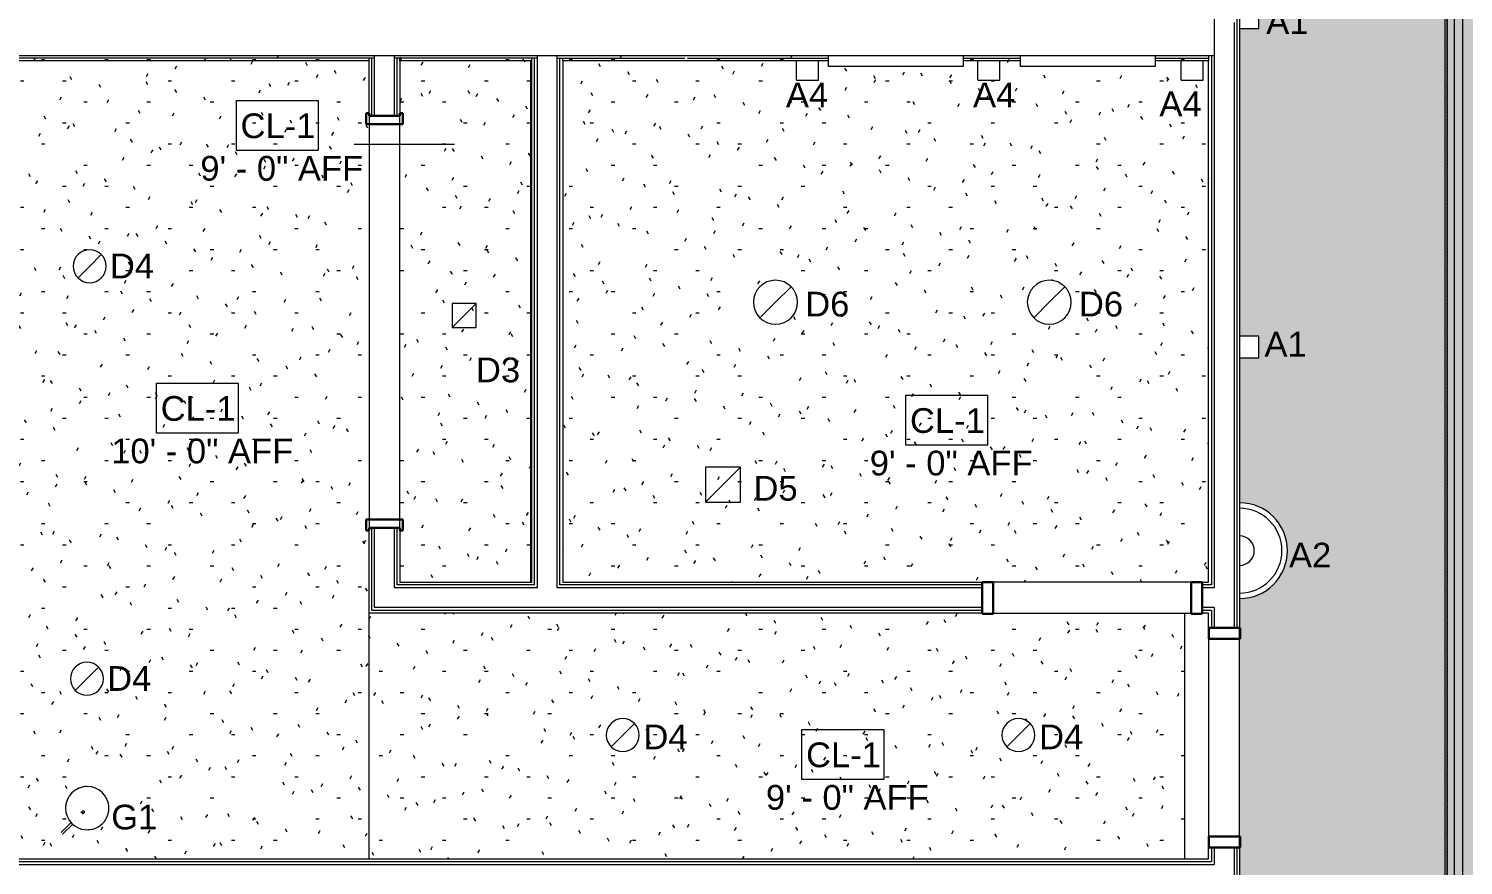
# Model space of a CAD drawing. Header units: inches. Extents: x -1176 to 1329, y -2524 to 978.
# Drawn here: x -870.2 to -609.1, y 448.5 to 600.8 of the extents above; entities that cross this region are included whole.
import ezdxf

# ---------------------------------------------------------------- set-up
doc = ezdxf.new("R2010")
doc.units = ezdxf.units.IN
doc.header["$MEASUREMENT"] = 0
doc.linetypes.add('Dash', pattern=[0.25, 0.125, -0.125])
for name, color, linetype, lineweight in [('A-CLNG', 13, 'Continuous', 18), ('A-CLNG-IDEN', 151, 'Continuous', 9), ('A-CLNG-PATT', 13, 'Continuous', 18), ('A-DOOR', 31, 'Continuous', 18), ('A-DOOR-FRAM', 31, 'Continuous', 30), ('A-WALL', 113, 'Continuous', 18), ('A-WALL-PATT', 111, 'Continuous', 18), ('E-LITE-EQPM', 33, 'Continuous', 9), ('E-LITE-EQPM-HDLN', 30, 'Dash', 9), ('E-LITE-EQPM-IDEN', 33, 'Continuous', 9), ('I-WALL', 2, 'Continuous', 18), ('Q-SPCQ', 91, 'Continuous', 9)]:
    doc.layers.add(name, color=color, linetype=linetype, lineweight=lineweight)
doc.styles.add('Arial', font='arial.ttf', dxfattribs={"height": 4.5})
doc.styles.add('Swis721 Lt BT', font='swissl.ttf', dxfattribs={"height": 4.5})
pattern_1 = [(0, (0, 0), (15.36, 3.84), [0.634, -10.886, 0.634, -10.886, -61.44]), (0, (0, 0), (15.36, 3.84), [-23.04, 0.634, -22.406, 0.634, -10.886, -26.88]), (0, (0, 0), (15.36, 3.84), [-57.6, 0.634, -7.046, 0.634, -18.566]), (120, (5.76, 1.92), (-11.005538, 11.38215), [0.634, -10.886, 0.634, -10.886, -61.44]), (120, (5.76, 1.92), (-11.005538, 11.38215), [-23.04, 0.634, -22.406, 0.634, -10.886, -26.88]), (120, (5.76, 1.92), (-11.005538, 11.38215), [-57.6, 0.634, -7.046, 0.634, -18.566]), (240, (7.68, 9.6), (-4.354462, -15.22215), [0.634, -10.886, 0.634, -10.886, -61.44]), (240, (7.68, 9.6), (-4.354462, -15.22215), [-23.04, 0.634, -22.406, 0.634, -10.886, -26.88]), (240, (7.68, 9.6), (-4.354462, -15.22215), [-57.6, 0.634, -7.046, 0.634, -18.566])]

# ---------------------------------------------------------------- blocks, each defined once
blk = doc.blocks.new('Single Flush - D2 3_ X 8_-8252890-3rd Floor RCP')
at = {"layer": 'A-DOOR-FRAM'}
for p, q in [((-20, -2.9375), (-20, 2.8125)), ((-20, 2.8125), (-18, 2.8125)), ((-18, -2.9375), (-18, 2.8125)), ((18.000004, -2.9375), (18.000004, 2.8125)), ((18.000004, 2.8125), (20.000004, 2.8125)), ((20.000004, -2.9375), (20.000004, 2.8125)), ((-20, -2.9375), (-18, -2.9375)), ((18.000004, -2.9375), (20.000004, -2.9375))]:
    blk.add_line(p, q, dxfattribs=at)
blk = doc.blocks.new('Single Flush - D1 3_ X 8_-8250001-3rd Floor RCP')
at = {"layer": 'A-DOOR-FRAM'}
for p, q in [((-20, 2.9375), (-20, -2.8125)), ((-20, 2.9375), (-18, 2.9375)), ((-18, 2.9375), (-18, -2.8125)), ((18.000004, 2.9375), (18.000004, -2.8125)), ((18.000004, 2.9375), (20.000004, 2.9375)), ((20.000004, 2.9375), (20.000004, -2.8125)), ((-20, -2.8125), (-18, -2.8125)), ((18.000004, -2.8125), (20.000004, -2.8125))]:
    blk.add_line(p, q, dxfattribs=at)
blk = doc.blocks.new('Double Flush - D3 6_ X 8_-7086739-3rd Floor RCP')
at = {"layer": 'A-DOOR-FRAM'}
for p, q in [((-38, 3.3125), (-36, 3.3125)), ((-38, 3.3125), (-38, 2.8125)), ((-38, 2.8125), (-37.5, 2.8125)), ((-37.5, -2.8125), (-37.5, 2.8125)), ((-36, -3.3125), (-36, 3.3125)), ((36.000004, -3.3125), (36.000004, 3.3125)), ((36.000004, 3.3125), (38.000004, 3.3125)), ((37.500004, 2.8125), (38.000004, 2.8125)), ((37.500004, -2.8125), (37.500004, 2.8125)), ((38.000004, 3.3125), (38.000004, 2.8125)), ((-38, -2.8125), (-37.5, -2.8125)), ((-38, -3.3125), (-38, -2.8125)), ((-38, -3.3125), (-36, -3.3125)), ((36.000004, -3.3125), (38.000004, -3.3125)), ((37.500004, -2.8125), (38.000004, -2.8125)), ((38.000004, -3.3125), (38.000004, -2.8125))]:
    blk.add_line(p, q, dxfattribs=at)
blk = doc.blocks.new('Sconce Light - Uplight - LIGHT W ROOM NUMBER-7126174-3rd Floor RCP')
at = {"layer": 'E-LITE-EQPM'}
blk.add_line((-8.71, 2.81), (8.71, 2.81), dxfattribs=at)
for radius, start in [(8.71, 360), (7.71, 0), (2.68, 0)]:
    blk.add_arc((0, 2.81), radius, start, 180, dxfattribs=at)
blk = doc.blocks.new('Lighting-Linear-Cove-Cooper-Ametrix-LC32-LED1 - Lighting-Linear-Cove-Cooper-Ametrix-LC32-LED 50_ 3_-7125023-3rd Floor RCP')
at = {"layer": 'E-LITE-EQPM'}
for p, q in [((-301.5, 0.16), (301.5, 0.16)), ((301.5, -1.37), (-301.5, -1.37))]:
    blk.add_line(p, q, dxfattribs=at)
at = {"layer": 'E-LITE-EQPM-HDLN'}
blk.add_line((300.21, 1.37), (-300.21, 1.37), dxfattribs=at)
blk = doc.blocks.new('Sconce Light - Sphere - 100W - 277V-7960169-3rd Floor RCP')
at = {"layer": 'E-LITE-EQPM'}
for p, q in [((0, 6.3125), (-2, 6.3125)), ((-2, 6.3125), (-2, 2.8125)), ((2, 6.3125), (0, 6.3125)), ((2, 6.3125), (2, 2.8125)), ((-2, 2.8125), (0, 2.8125)), ((0, 2.8125), (2, 2.8125))]:
    blk.add_line(p, q, dxfattribs=at)
blk = doc.blocks.new('Sconce Light - Sphere - 60W - 120V-8439171-3rd Floor RCP')
at = {"layer": 'E-LITE-EQPM'}
for p, q in [((0, 7.5), (-2, 7.5)), ((-2, 7.5), (-2, 4)), ((2, 7.5), (0, 7.5)), ((2, 7.5), (2, 4)), ((-2, 4), (0, 4)), ((0, 4), (2, 4))]:
    blk.add_line(p, q, dxfattribs=at)
blk = doc.blocks.new('L-Recessed Circular - Downlight - 6_-7313291-3rd Floor RCP')
at = {"layer": 'E-LITE-EQPM'}
for q in [(-2.12, -2.12), (2.12, 2.12)]:
    blk.add_line((0, 0), q, dxfattribs=at)
for start, end in [(360, 180), (180, 360)]:
    blk.add_arc((0, 0), 3, start, end, dxfattribs=at)
blk = doc.blocks.new('L-Recessed Circular - Downlight - 8_-7245237-3rd Floor RCP')
at = {"layer": 'E-LITE-EQPM'}
for q in [(2.83, 2.83), (-2.83, -2.83)]:
    blk.add_line((0, 0), q, dxfattribs=at)
for start, end in [(360, 180), (180, 360)]:
    blk.add_arc((0, 0), 4, start, end, dxfattribs=at)
blk = doc.blocks.new('L-Recessed Square Downlight - 6_-4552745-3rd Floor RCP')
at = {"layer": 'E-LITE-EQPM'}
for p, q in [((-3.1875, -3.1875), (-3.1875, 3.1875)), ((-3.1875, 3.1875), (3.1875, 3.1875)), ((-3.1875, 3.1875), (3.1875, -3.1875)), ((3.1875, 3.1875), (3.1875, -3.1875)), ((3.1875, -3.1875), (-3.1875, -3.1875))]:
    blk.add_line(p, q, dxfattribs=at)
blk = doc.blocks.new('L-Recessed Square Downlight - 4_-4552743-3rd Floor RCP')
at = {"layer": 'E-LITE-EQPM'}
for p, q in [((-2.1875, -2.1875), (-2.1875, 2.1875)), ((-2.1875, 2.1875), (2.1875, 2.1875)), ((-2.1875, 2.1875), (2.1875, -2.1875)), ((2.1875, 2.1875), (2.1875, -2.1875)), ((2.1875, -2.1875), (-2.1875, -2.1875))]:
    blk.add_line(p, q, dxfattribs=at)
blk = doc.blocks.new('Lighting_Outside_Platek_flamingo-floor - 3050316_9W_LED_3000K_H1900mm_Floor-6784958-3rd Floor RCP')
at = {"layer": 'E-LITE-EQPM'}
for p, q in [((10, 0.18), (10.41, 0.18)), ((12.93, 0.18), (15.52, 0.18)), ((10.41, -0.21), (10, -0.21)), ((15.52, -0.21), (12.92, -0.21))]:
    blk.add_line(p, q, dxfattribs=at)
for centre, radius, start, end in [((9.02, 0), 3.94, 0, 180), ((9.02, -0.01), 3.94, 127.822, 131.3135), ((9.02, -0.01), 3.94, 108.8033, 111.9844), ((9.02, -0.01), 3.94, 68.0156, 71.1967), ((9.02, -0.01), 3.94, 48.6865, 52.178), ((9.02, 0), 3.94, 180, 0), ((9.02, -0.01), 3.94, 168.0937, 173.161), ((10, -0.01), 0.197, 0, 180), ((9.02, -0.01), 3.94, 6.839, 11.9063), ((9.02, -0.01), 3.94, 186.4519, 192.1397), ((9.02, -0.01), 3.94, 208.3017, 212.7015), ((10, -0.01), 0.197, 180, 360), ((9.02, -0.01), 3.94, 327.2985, 331.6983), ((9.02, -0.01), 3.94, 347.8603, 353.5481), ((9.02, -0.01), 3.94, 227.2675, 234.5311), ((9.02, -0.01), 3.94, 245.2753, 252.8493), ((9.02, -0.01), 3.94, 265.6002, 270), ((9.02, -0.01), 3.94, 270, 274.3998), ((9.02, -0.01), 3.94, 287.1507, 294.7247), ((9.02, -0.01), 3.94, 305.4689, 312.7325)]:
    blk.add_arc(centre, radius, start, end, dxfattribs=at)
blk = doc.blocks.new('AC3 - AC3-8439172-3rd Floor RCP')
at = {"layer": 'Q-SPCQ'}
for p, q in [((-12.25, 3), (-12.25, 5)), ((-12.25, 5), (12.25, 5)), ((12.25, 3), (-12.25, 3)), ((12.25, 5), (12.25, 3))]:
    blk.add_line(p, q, dxfattribs=at)

msp = doc.modelspace()

# ---------------------------------------------------------------- hatches: boundary and pattern name
at = {"layer": 'A-CLNG-PATT'}
h = msp.add_hatch(dxfattribs=at)
h.set_pattern_fill('FP_1', color=256, style=0, pattern_type=2)
h.set_pattern_definition(pattern_1)
h.paths.add_polyline_path([(-601.07, 36.25), (-601.07, 44.47), (-590.07, 44.47), (-590.07, 96.52), (-593.57, 96.52), (-593.57, 100.52), (-590.07, 100.52), (-590.07, 156.52), (-593.57, 156.52), (-593.57, 160.52), (-590.07, 160.52), (-590.07, 216.52), (-593.57, 216.52), (-593.57, 220.52), (-590.07, 220.52), (-590.07, 250.97), (-592.01, 251.18), (-593.85, 251.83), (-595.5, 252.87), (-596.88, 254.24), (-597.92, 255.9), (-598.56, 257.74), (-598.78, 259.67), (-598.56, 261.61), (-597.92, 263.45), (-596.88, 265.1), (-595.5, 266.48), (-593.85, 267.52), (-592.01, 268.17), (-590.07, 268.38), (-590.07, 366.76), (-592.01, 366.98), (-593.85, 367.62), (-595.5, 368.66), (-596.88, 370.04), (-597.92, 371.69), (-598.56, 373.53), (-598.78, 375.47), (-598.56, 377.41), (-597.92, 379.25), (-596.88, 380.9), (-595.5, 382.28), (-593.85, 383.31), (-592.01, 383.96), (-590.07, 384.18), (-590.07, 422.18), (-593.57, 422.18), (-593.57, 426.18), (-590.07, 426.18), (-590.07, 482.18), (-593.57, 482.18), (-593.57, 486.18), (-590.07, 486.18), (-590.07, 542.18), (-593.57, 542.18), (-593.57, 546.18), (-590.07, 546.18), (-590.07, 653.9), (-609.11, 653.9), (-609.11, 36.25)], flags=0)
h.paths.add_polyline_path([(-612.11, 36.25), (-612.11, 653.9), (-632.11, 653.9), (-632.33, 651.96), (-632.97, 650.12), (-634.01, 648.47), (-635.39, 647.09), (-637.04, 646.05), (-638.88, 645.41), (-640.82, 645.19), (-642.76, 645.41), (-644.6, 646.05), (-646.25, 647.09), (-647.63, 648.47), (-648.67, 650.12), (-649.31, 651.96), (-649.53, 653.9), (-649.82, 653.9), (-649.82, 604.84), (-646.32, 604.84), (-646.32, 600.84), (-649.82, 600.84), (-649.82, 544.84), (-646.32, 544.84), (-646.32, 540.84), (-649.82, 540.84), (-649.82, 514.52), (-647.88, 514.3), (-646.04, 513.66), (-644.39, 512.62), (-643.01, 511.24), (-641.97, 509.59), (-641.33, 507.75), (-641.11, 505.81), (-641.36, 503.8), (-641.97, 502.03), (-643.01, 500.38), (-644.39, 499), (-646.04, 497.96), (-647.88, 497.32), (-649.82, 497.1), (-649.82, 384.73), (-646.32, 384.73), (-646.32, 380.73), (-649.82, 380.73), (-649.82, 377.56), (-649.75, 377.56), (-649.75, 371.94), (-649.82, 371.94), (-649.82, 334.52), (-647.88, 334.3), (-646.04, 333.66), (-644.39, 332.62), (-643.01, 331.24), (-641.97, 329.59), (-641.33, 327.75), (-641.11, 325.81), (-641.33, 323.87), (-641.97, 322.03), (-643.01, 320.38), (-644.39, 319), (-646.04, 317.96), (-647.88, 317.32), (-649.82, 317.1), (-649.82, 224.67), (-647.88, 224.45), (-646.04, 223.81), (-644.39, 222.77), (-643.01, 221.39), (-641.97, 219.74), (-641.33, 217.9), (-641.11, 215.96), (-641.33, 214.02), (-641.97, 212.18), (-643.01, 210.53), (-644.39, 209.15), (-646.04, 208.11), (-647.88, 207.47), (-649.82, 207.25), (-649.82, 191.07), (-646.32, 191.07), (-646.32, 187.07), (-649.82, 187.07), (-649.82, 149.44), (-692.14, 149.44), (-692.14, 145.94), (-696.14, 145.94), (-696.14, 149.44), (-780.06, 149.44), (-780.06, 124.88), (-776.56, 124.88), (-776.56, 120.88), (-780.06, 120.88), (-780.06, 103.93), (-798.18, 103.93), (-798.18, 100.43), (-802.18, 100.43), (-802.18, 103.93), (-868.25, 103.93), (-868.25, 68.25), (-864.75, 68.25), (-864.75, 64.25), (-868.25, 64.25), (-868.25, 36.25), (-802.18, 36.25), (-802.18, 39.75), (-798.18, 39.75), (-798.18, 36.25), (-742.18, 36.25), (-742.18, 39.75), (-738.18, 39.75), (-738.18, 36.25), (-720.06, 36.25), (-720.06, 58.36), (-723.56, 58.36), (-723.56, 62.36), (-720.06, 62.36), (-720.06, 89.47), (-680.06, 89.47), (-680.06, 92.97), (-676.06, 92.97), (-676.06, 89.47), (-637.06, 89.47), (-637.06, 84.47), (-654.06, 84.47), (-654.06, 81), (-659.06, 81), (-659.06, 84.47), (-715.06, 84.47), (-715.06, 36.25), (-659.06, 36.25), (-659.06, 38.5), (-654.06, 38.5), (-654.06, 36.25)], flags=0)
h.paths.add_polyline_path([(-862.79, 38.18), (-867.2, 38.18), (-867.2, 45.55), (-862.79, 45.55), (-862.79, 40.44)], flags=0)
h.paths.add_polyline_path([(-865.01, 45.72), (-866.57, 47.54), (-863.45, 47.54), (-864.75, 46.03)], flags=0)
h.paths.add_polyline_path([(-596.28, 46.18), (-596.28, 53.55), (-591.86, 53.55), (-591.86, 46.18)], flags=0)
h.paths.add_polyline_path([(-594.09, 53.72), (-595.64, 55.54), (-592.53, 55.54)], flags=0)
h.paths.add_polyline_path([(-774.8, 138.54), (-777.92, 138.54), (-776.36, 140.36)], flags=0)
h.paths.add_polyline_path([(-778.58, 140.53), (-778.58, 147.9), (-774.17, 147.9), (-774.17, 140.53), (-777.92, 140.53)], flags=0)
h.paths.add_polyline_path([(-648.36, 634.71), (-646.81, 636.52), (-645.25, 634.71)], flags=0)
h.paths.add_polyline_path([(-648.36, 636.69), (-649.03, 636.69), (-649.03, 644.07), (-644.61, 644.07), (-644.61, 636.69), (-645.25, 636.69)], flags=0)
h = msp.add_hatch(dxfattribs=at)
h.set_pattern_fill('FP_1', color=256, style=0, pattern_type=2)
h.set_pattern_definition(pattern_1)
h.paths.add_polyline_path([(-612.39, 36.25), (-609.11, 36.25), (-609.11, 653.9), (-612.39, 653.9), (-612.39, 66.23)], flags=0)
h = msp.add_hatch(dxfattribs=at)
h.set_pattern_fill('FP_1', color=256, style=0, pattern_type=2)
h.set_pattern_definition(pattern_1)
h.paths.add_polyline_path([(-816.06, 449.69), (-808.23, 449.69), (-808.23, 594.97), (-884.56, 594.97), (-884.56, 591.47), (-888.56, 591.47), (-888.56, 594.97), (-987.56, 594.97), (-987.56, 591.47), (-991.56, 591.47), (-991.56, 594.97), (-1004.06, 594.97), (-1004.06, 518.87), (-1015.06, 518.87), (-1015.06, 458.42), (-1004.06, 458.42), (-1004.06, 449.69), (-838.8, 449.69)], flags=0)
h.paths.add_polyline_path([(-1000.57, 451.17), (-1000.57, 462.2), (-989.55, 462.2), (-989.55, 451.17), (-997.96, 451.17)], flags=0)
h.paths.add_polyline_path([(-863.8, 454.46), (-863.9, 454.49), (-863.97, 454.56), (-864, 454.66), (-863.97, 454.76), (-863.94, 454.8), (-862.42, 456.32), (-862.6, 456.54), (-862.74, 456.68), (-862.8, 456.82), (-862.92, 456.96), (-863.32, 457.94), (-863.39, 458.53), (-863.44, 458.97), (-863.42, 459.1), (-863.44, 459.28), (-863.36, 459.58), (-863.31, 459.95), (-863.16, 460.33), (-863.09, 460.6), (-862.97, 460.76), (-862.92, 460.9), (-862.29, 461.73), (-862.05, 461.9), (-861.48, 462.34), (-861.34, 462.4), (-861.18, 462.51), (-860.87, 462.59), (-860.53, 462.73), (-860.16, 462.78), (-859.86, 462.86), (-859.67, 462.85), (-859.46, 462.86), (-858.5, 462.74), (-858.39, 462.69), (-857.54, 462.34), (-857.39, 462.23), (-857.26, 462.17), (-857.09, 461.99), (-856.72, 461.72), (-856.44, 461.35), (-856.29, 461.2), (-856.24, 461.08), (-856.1, 460.9), (-855.7, 459.95), (-855.58, 458.86), (-855.7, 457.91), (-856.1, 456.96), (-856.73, 456.14), (-857.54, 455.52), (-858.49, 455.13), (-859.51, 454.99), (-860.55, 455.14), (-861.53, 455.57), (-861.66, 455.66), (-861.78, 455.72), (-861.93, 455.87), (-862.14, 456.03), (-863.7, 454.49), (-863.75, 454.47)], flags=0)
h.paths.add_polyline_path([(-859.56, 479.5), (-860.34, 479.6), (-861.06, 479.9), (-861.68, 480.38), (-862.16, 481), (-862.46, 481.72), (-862.56, 482.5), (-862.46, 483.28), (-862.16, 484), (-861.68, 484.62), (-861.06, 485.1), (-860.34, 485.4), (-859.56, 485.5), (-858.79, 485.4), (-858.06, 485.1), (-857.44, 484.62), (-856.96, 484), (-856.66, 483.28), (-856.56, 482.5), (-856.66, 481.72), (-856.96, 481), (-857.44, 480.38), (-858.06, 479.9), (-858.79, 479.6)], flags=0)
h.paths.add_polyline_path([(-963.35, 479.5), (-964.13, 479.6), (-964.85, 479.9), (-965.47, 480.38), (-965.95, 481), (-966.25, 481.72), (-966.35, 482.5), (-966.25, 483.28), (-965.95, 484), (-965.47, 484.62), (-964.85, 485.1), (-964.13, 485.4), (-963.35, 485.5), (-962.58, 485.4), (-961.85, 485.1), (-961.23, 484.62), (-960.75, 484), (-960.45, 483.28), (-960.35, 482.5), (-960.45, 481.72), (-960.75, 481), (-961.23, 480.38), (-961.85, 479.9), (-962.58, 479.6)], flags=0)
h.paths.add_polyline_path([(-911.64, 503.83), (-912.35, 504.06), (-912.79, 504.66), (-912.79, 505.41), (-912.35, 506.01), (-912.14, 506.08), (-912.14, 522.05), (-919.75, 508.88), (-919.6, 508.71), (-919.54, 507.94), (-919.9, 507.33), (-920.58, 507.02), (-921.31, 507.18), (-921.81, 507.73), (-921.87, 508.5), (-921.51, 509.12), (-920.83, 509.42), (-920.62, 509.38), (-913.01, 522.55), (-926.84, 514.57), (-926.8, 514.35), (-927.1, 513.67), (-927.75, 513.3), (-928.49, 513.37), (-929.04, 513.87), (-929.2, 514.6), (-928.9, 515.29), (-928.25, 515.66), (-927.51, 515.58), (-927.34, 515.43), (-913.51, 523.42), (-928.72, 523.42), (-928.79, 523.21), (-929.4, 522.77), (-930.14, 522.77), (-930.75, 523.21), (-930.98, 523.92), (-930.75, 524.63), (-930.14, 525.07), (-929.39, 525.07), (-928.79, 524.63), (-928.72, 524.42), (-913.51, 524.42), (-927.36, 532.4), (-927.51, 532.26), (-928.28, 532.2), (-928.9, 532.56), (-929.19, 533.27), (-929.03, 533.98), (-928.49, 534.47), (-927.72, 534.53), (-927.1, 534.17), (-926.8, 533.49), (-926.84, 533.27), (-913.01, 525.29), (-920.62, 538.46), (-920.83, 538.42), (-921.51, 538.72), (-921.89, 539.37), (-921.81, 540.11), (-921.31, 540.66), (-920.58, 540.82), (-919.9, 540.51), (-919.53, 539.87), (-919.6, 539.13), (-919.75, 538.96), (-912.14, 525.79), (-912.14, 541.76), (-912.35, 541.83), (-912.79, 542.43), (-912.79, 543.18), (-912.35, 543.78), (-911.64, 544.01), (-910.93, 543.78), (-910.5, 543.18), (-910.5, 542.43), (-910.93, 541.83), (-911.14, 541.76), (-911.14, 525.79), (-903.54, 538.96), (-903.68, 539.13), (-903.75, 539.9), (-903.39, 540.51), (-902.71, 540.82), (-901.98, 540.66), (-901.48, 540.11), (-901.42, 539.33), (-901.77, 538.72), (-902.46, 538.42), (-902.67, 538.46), (-910.28, 525.29), (-896.44, 533.27), (-896.49, 533.49), (-896.19, 534.17), (-895.54, 534.54), (-894.8, 534.47), (-894.24, 533.97), (-894.09, 533.24), (-894.39, 532.56), (-895.04, 532.18), (-895.78, 532.26), (-895.94, 532.41), (-909.78, 524.42), (-894.56, 524.42), (-894.5, 524.63), (-893.89, 525.07), (-893.14, 525.07), (-892.54, 524.63), (-892.31, 523.92), (-892.54, 523.21), (-893.15, 522.77), (-893.89, 522.77), (-894.5, 523.21), (-894.56, 523.42), (-909.78, 523.42), (-895.93, 515.45), (-895.78, 515.58), (-895.01, 515.64), (-894.39, 515.29), (-894.09, 514.6), (-894.24, 513.87), (-894.8, 513.37), (-895.57, 513.31), (-896.19, 513.67), (-896.49, 514.35), (-896.44, 514.57), (-910.28, 522.55), (-902.67, 509.38), (-902.46, 509.42), (-901.77, 509.12), (-901.4, 508.47), (-901.48, 507.73), (-901.98, 507.18), (-902.71, 507.02), (-903.39, 507.33), (-903.76, 507.97), (-903.68, 508.71), (-903.54, 508.88), (-911.14, 522.05), (-911.14, 506.08), (-910.93, 506.01), (-910.5, 505.41), (-910.5, 504.66), (-910.93, 504.06), (-911.51, 503.87)], flags=0)
h.paths.add_polyline_path([(-859.06, 554.6), (-859.84, 554.7), (-860.56, 555), (-861.18, 555.48), (-861.66, 556.1), (-861.96, 556.82), (-862.06, 557.6), (-861.96, 558.38), (-861.66, 559.1), (-861.18, 559.72), (-860.56, 560.2), (-859.84, 560.5), (-859.06, 560.6), (-858.29, 560.5), (-857.56, 560.2), (-856.94, 559.72), (-856.46, 559.1), (-856.16, 558.38), (-856.06, 557.6), (-856.16, 556.82), (-856.46, 556.1), (-856.94, 555.48), (-857.56, 555), (-858.29, 554.7)], flags=0)
h.paths.add_polyline_path([(-962.85, 554.6), (-963.63, 554.7), (-964.35, 555), (-964.97, 555.48), (-965.45, 556.1), (-965.75, 556.82), (-965.85, 557.6), (-965.75, 558.38), (-965.45, 559.1), (-964.97, 559.72), (-964.35, 560.2), (-963.63, 560.5), (-962.85, 560.6), (-962.08, 560.5), (-961.35, 560.2), (-960.73, 559.72), (-960.25, 559.1), (-959.95, 558.38), (-959.85, 557.6), (-959.95, 556.82), (-960.25, 556.1), (-960.73, 555.48), (-961.35, 555), (-962.08, 554.7)], flags=0)
h = msp.add_hatch(dxfattribs=at)
h.set_pattern_fill('FP_1', color=256, style=0, pattern_type=2)
h.set_pattern_definition(pattern_1)
h.paths.add_polyline_path([(-778.85, 500.06), (-778.85, 594.97), (-802.6, 594.97), (-802.6, 500.06), (-793.32, 500.06)], flags=0)
h = msp.add_hatch(dxfattribs=at)
h.set_pattern_fill('FP_1', color=256, style=0, pattern_type=2)
h.set_pattern_definition(pattern_1)
h.paths.add_polyline_path([(-770.58, 500.06), (-655.45, 500.06), (-655.45, 594.97), (-656.45, 594.97), (-656.45, 591.47), (-660.45, 591.47), (-660.45, 594.97), (-665.2, 594.97), (-665.2, 593.97), (-689.7, 593.97), (-689.7, 594.97), (-693.45, 594.97), (-693.45, 591.47), (-697.45, 591.47), (-697.45, 594.97), (-700.1, 594.97), (-700.1, 593.97), (-724.6, 593.97), (-724.6, 594.97), (-726.45, 594.97), (-726.45, 591.47), (-730.45, 591.47), (-730.45, 594.97), (-772.98, 594.97), (-772.98, 500.06)], flags=0)
h.paths.add_polyline_path([(-734.26, 547.04), (-735.3, 547.18), (-736.26, 547.58), (-737.09, 548.22), (-737.74, 549.07), (-738.13, 550.01), (-738.26, 551.04), (-738.13, 552.08), (-737.73, 553.04), (-737.09, 553.87), (-736.26, 554.51), (-735.3, 554.91), (-734.26, 555.04), (-733.23, 554.91), (-732.26, 554.51), (-731.43, 553.87), (-730.8, 553.04), (-730.4, 552.08), (-730.26, 551.04), (-730.4, 550.01), (-730.8, 549.04), (-731.43, 548.22), (-732.26, 547.58), (-733.23, 547.18)], flags=0)
h.paths.add_polyline_path([(-684.45, 547.04), (-685.48, 547.18), (-686.45, 547.58), (-687.28, 548.22), (-687.92, 549.07), (-688.31, 550.01), (-688.45, 551.04), (-688.31, 552.08), (-687.91, 553.04), (-687.28, 553.87), (-686.45, 554.51), (-685.48, 554.91), (-684.45, 555.04), (-683.41, 554.91), (-682.45, 554.51), (-681.62, 553.87), (-680.98, 553.04), (-680.58, 552.08), (-680.45, 551.04), (-680.58, 550.01), (-680.98, 549.04), (-681.62, 548.22), (-682.45, 547.58), (-683.41, 547.18)], flags=0)
h = msp.add_hatch(dxfattribs=at)
h.set_pattern_fill('FP_1', color=256, style=0, pattern_type=2)
h.set_pattern_definition(pattern_1)
h.paths.add_polyline_path([(-808.23, 449.69), (-659.82, 449.69), (-659.82, 494.44), (-808.23, 494.44), (-808.23, 458.53)], flags=0)
h.paths.add_polyline_path([(-762.06, 469.24), (-762.84, 469.34), (-763.56, 469.64), (-764.18, 470.12), (-764.66, 470.74), (-764.96, 471.46), (-765.06, 472.24), (-764.96, 473.02), (-764.66, 473.74), (-764.18, 474.36), (-763.56, 474.84), (-762.84, 475.14), (-762.06, 475.24), (-761.29, 475.14), (-760.56, 474.84), (-759.94, 474.36), (-759.46, 473.74), (-759.16, 473.02), (-759.06, 472.24), (-759.16, 471.46), (-759.46, 470.74), (-759.94, 470.12), (-760.56, 469.64), (-761.29, 469.34)], flags=0)
h.paths.add_polyline_path([(-690.06, 469.24), (-690.84, 469.34), (-691.56, 469.64), (-692.18, 470.12), (-692.66, 470.74), (-692.96, 471.46), (-693.06, 472.24), (-692.96, 473.02), (-692.66, 473.74), (-692.18, 474.36), (-691.56, 474.84), (-690.84, 475.14), (-690.06, 475.24), (-689.29, 475.14), (-688.56, 474.84), (-687.94, 474.36), (-687.46, 473.74), (-687.16, 473.02), (-687.06, 472.24), (-687.16, 471.46), (-687.46, 470.74), (-687.94, 470.12), (-688.56, 469.64), (-689.29, 469.34)], flags=0)
at = {"layer": 'A-WALL-PATT', "lineweight": 9}
h = msp.add_hatch(dxfattribs=at)
h.set_pattern_fill('FP_1', color=256, style=0, pattern_type=2)
h.set_pattern_definition(pattern_1)
h.paths.add_polyline_path([(-750.76, 595.47), (-750.76, 595.97), (-773.98, 595.97), (-773.98, 595.47), (-751.26, 595.47)], flags=0)
h.paths.add_polyline_path([(-778.6, 595.47), (-777.6, 595.47), (-777.6, 595.97), (-803.6, 595.97), (-803.6, 595.47), (-781.95, 595.47)], flags=0)
h.paths.add_polyline_path([(-816.06, 595.47), (-807.23, 595.47), (-807.23, 595.97), (-1015.06, 595.97), (-1015.06, 595.47), (-861.53, 595.47)], flags=0)
h = msp.add_hatch(dxfattribs=at)
h.set_pattern_fill('FP_1', color=256, style=0, pattern_type=2)
h.set_pattern_definition(pattern_1)
h.paths.add_polyline_path([(-772.98, 594.97), (-750.26, 594.97), (-750.26, 595.47), (-772.98, 595.47)], flags=0)
h.paths.add_polyline_path([(-778.6, 594.97), (-778.6, 595.47), (-802.6, 595.47), (-802.6, 594.97), (-781.95, 594.97)], flags=0)
h.paths.add_polyline_path([(-808.23, 594.97), (-808.23, 595.47), (-1015.06, 595.47), (-1015.06, 594.97), (-816.06, 594.97)], flags=0)
h = msp.add_hatch(dxfattribs=at)
h.set_pattern_fill('FP_1', color=256, style=0, pattern_type=2)
h.set_pattern_definition(pattern_1)
h.paths.add_polyline_path([(-665.2, 595.47), (-655.45, 595.47), (-655.45, 595.97), (-665.2, 595.97), (-665.2, 595.92)], flags=0)
h.paths.add_polyline_path([(-700.1, 595.47), (-689.7, 595.47), (-689.7, 595.97), (-700.1, 595.97), (-700.1, 595.73)], flags=0)
h.paths.add_polyline_path([(-724.6, 595.47), (-724.6, 595.97), (-750.76, 595.97), (-750.76, 595.47), (-725.11, 595.47)], flags=0)
h = msp.add_hatch(dxfattribs=at)
h.set_pattern_fill('FP_1', color=256, style=0, pattern_type=2)
h.set_pattern_definition(pattern_1)
h.paths.add_polyline_path([(-665.2, 594.97), (-655.45, 594.97), (-655.45, 595.47), (-665.2, 595.47)], flags=0)
h.paths.add_polyline_path([(-689.7, 594.97), (-689.7, 595.47), (-700.1, 595.47), (-700.1, 594.97), (-693.45, 594.97)], flags=0)
h.paths.add_polyline_path([(-724.6, 594.97), (-724.6, 595.47), (-750.26, 595.47), (-750.26, 594.97), (-725.11, 594.97)], flags=0)

# ---------------------------------------------------------------- linework, layer by layer
at = {"layer": 'A-CLNG'}
for p, q in [((-612.39, 36.25), (-612.39, 653.9)), ((-612.11, 653.9), (-612.11, 36.25)), ((-778.85, 594.97), (-778.85, 500.06)), ((-808.23, 449.69), (-808.23, 494.44)), ((-659.82, 494.44), (-659.82, 449.69))]:
    msp.add_line(p, q, dxfattribs=at)
for centre, radius, start, end in [((-859.06, 557.6), 3, 0, 180), ((-859.06, 557.6), 3, 180, 0), ((-734.26, 551.04), 4, 0, 180), ((-684.45, 551.04), 4, 0, 180), ((-734.26, 551.04), 4, 180, 0), ((-684.45, 551.04), 4, 180, 0), ((-859.56, 482.5), 3, 0, 180), ((-859.56, 482.5), 3, 180, 0), ((-762.06, 472.24), 3, 0, 180), ((-690.06, 472.24), 3, 0, 180), ((-762.06, 472.24), 3, 180, 0), ((-690.06, 472.24), 3, 180, 0)]:
    msp.add_arc(centre, radius, start, end, dxfattribs=at)
at = {"layer": 'A-CLNG-IDEN'}
msp.add_line((-792.65, 579.73), (-810.91, 579.73), dxfattribs=at)
at = {"layer": 'A-CLNG-IDEN', "flags": 128}
for points in [[(-832.36, 587.79), (-817.48, 587.79), (-817.48, 578.65), (-832.36, 578.65)], [(-846.89, 536.32), (-832.01, 536.32), (-832.01, 527.19), (-846.89, 527.19)], [(-710.54, 534.12), (-695.66, 534.12), (-695.66, 524.99), (-710.54, 524.99)], [(-729.45, 473.26), (-714.57, 473.26), (-714.57, 464.13), (-729.45, 464.13)]]:
    msp.add_lwpolyline(points, close=True, dxfattribs=at)
at = {"layer": 'A-WALL'}
for p, q in [((-654.45, 668.4), (-654.45, 499.06)), ((-650.32, 654.4), (-650.32, 491.75)), ((-650.82, 601.97), (-650.82, 491.75)), ((-1015.06, 595.97), (-724.6, 595.97)), ((-807.23, 595.47), (-1015.06, 595.47)), ((-808.23, 594.97), (-808.23, 595.47)), ((-807.73, 584.98), (-807.73, 595.47)), ((-807.23, 584.98), (-807.23, 595.97)), ((-803.6, 584.98), (-803.6, 595.97)), ((-802.6, 595.47), (-803.6, 595.47)), ((-803.1, 584.98), (-803.1, 595.47)), ((-777.6, 595.47), (-802.6, 595.47)), ((-802.6, 594.97), (-802.6, 595.47)), ((-778.6, 594.97), (-778.6, 595.47)), ((-778.1, 499.56), (-778.1, 595.47)), ((-777.6, 499.06), (-777.6, 595.97)), ((-773.98, 499.06), (-773.98, 595.97)), ((-773.98, 595.47), (-750.76, 595.47)), ((-773.48, 499.56), (-773.48, 595.47)), ((-772.98, 594.97), (-772.98, 595.47)), ((-750.26, 595.47), (-724.6, 595.47)), ((-700.1, 595.97), (-689.7, 595.97)), ((-700.1, 595.47), (-689.7, 595.47)), ((-665.2, 595.97), (-654.45, 595.97)), ((-665.2, 595.47), (-655.45, 595.47)), ((-655.45, 595.97), (-655.45, 594.97)), ((-654.95, 595.97), (-654.95, 499.56)), ((-807.73, 494.94), (-807.73, 509.98)), ((-807.23, 495.44), (-807.23, 509.98)), ((-803.6, 499.06), (-803.6, 509.98)), ((-803.1, 499.56), (-803.1, 509.98)), ((-777.6, 499.06), (-803.6, 499.06)), ((-778.1, 499.56), (-803.1, 499.56)), ((-696.63, 499.06), (-773.98, 499.06)), ((-696.63, 499.56), (-773.48, 499.56)), ((-654.95, 499.56), (-656.63, 499.56)), ((-654.45, 499.06), (-656.63, 499.06)), ((-696.63, 494.94), (-807.73, 494.94)), ((-696.63, 495.44), (-807.23, 495.44)), ((-654.45, 495.44), (-656.63, 495.44)), ((-654.95, 494.94), (-656.63, 494.94)), ((-654.95, 494.94), (-654.95, 491.75)), ((-654.45, 495.44), (-654.45, 491.75)), ((-654.95, 451.75), (-654.95, 449.19)), ((-654.45, 451.75), (-654.45, 448.69)), ((-650.82, 451.75), (-650.82, 445.06)), ((-650.32, 451.75), (-650.32, 444.56)), ((-1004.06, 449.19), (-654.95, 449.19)), ((-1004.06, 448.69), (-654.45, 448.69))]:
    msp.add_line(p, q, dxfattribs=at)
at = {"layer": 'I-WALL'}
for p, q in [((-649.82, 600.84), (-649.82, 544.84)), ((-808.23, 594.97), (-884.56, 594.97)), ((-808.23, 584.98), (-808.23, 594.97)), ((-778.6, 594.97), (-802.6, 594.97)), ((-802.6, 594.97), (-802.6, 584.98)), ((-778.6, 500.06), (-778.6, 594.97)), ((-730.45, 594.97), (-772.98, 594.97)), ((-772.98, 594.97), (-772.98, 500.06)), ((-724.6, 594.97), (-726.45, 594.97)), ((-697.45, 594.97), (-700.1, 594.97)), ((-689.7, 594.97), (-693.45, 594.97)), ((-660.45, 594.97), (-665.2, 594.97)), ((-655.45, 594.97), (-656.45, 594.97)), ((-655.45, 500.06), (-655.45, 594.97)), ((-802.6, 584.98), (-808.23, 584.98)), ((-649.82, 540.84), (-649.82, 514.52)), ((-808.23, 494.44), (-808.23, 509.98)), ((-808.23, 509.98), (-802.6, 509.98)), ((-802.6, 509.98), (-802.6, 500.06)), ((-802.6, 500.06), (-778.6, 500.06)), ((-772.98, 500.06), (-696.63, 500.06)), ((-696.63, 500.06), (-696.63, 494.44)), ((-656.63, 500.06), (-655.45, 500.06)), ((-656.63, 494.44), (-656.63, 500.06)), ((-649.82, 497.1), (-649.82, 491.75)), ((-696.63, 494.44), (-808.23, 494.44)), ((-655.45, 494.44), (-656.63, 494.44)), ((-655.45, 491.75), (-655.45, 494.44)), ((-649.82, 491.75), (-655.45, 491.75)), ((-655.45, 449.69), (-655.45, 451.75)), ((-655.45, 451.75), (-649.82, 451.75)), ((-649.82, 451.75), (-649.82, 384.73)), ((-1004.06, 449.69), (-655.45, 449.69))]:
    msp.add_line(p, q, dxfattribs=at)
at = {"layer": 'I-WALL', "lineweight": 9}
for p, q in [((-808.23, 584.98), (-808.23, 509.98)), ((-802.6, 509.98), (-802.6, 584.98)), ((-656.63, 500.06), (-696.63, 500.06)), ((-696.63, 494.44), (-656.63, 494.44)), ((-655.45, 491.75), (-655.45, 451.75)), ((-649.82, 451.75), (-649.82, 491.75))]:
    msp.add_line(p, q, dxfattribs=at)

# ---------------------------------------------------------------- block references
at = {"layer": 'A-DOOR'}
for name, p, rotation in [('Double Flush - D3 6_ X 8_-7086739-3rd Floor RCP', (-805.41, 547.48), 89.9999999999999), ('Single Flush - D1 3_ X 8_-8250001-3rd Floor RCP', (-652.63, 471.75), 269.9999999999999)]:
    msp.add_blockref(name, p, dxfattribs=dict(at, rotation=rotation))
msp.add_blockref('Single Flush - D2 3_ X 8_-8252890-3rd Floor RCP', (-676.63, 497.25), dxfattribs=at)
at = {"layer": 'E-LITE-EQPM', "extrusion": (0, 0, -1)}
for name, p, rotation in [('Lighting-Linear-Cove-Cooper-Ametrix-LC32-LED1 - Lighting-Linear-Cove-Cooper-Ametrix-LC32-LED 50_ 3_-7125023-3rd Floor RCP', (610.59, 352.46), 270.0000000000003), ('L-Recessed Square Downlight - 4_-4552743-3rd Floor RCP', (790.89, 548.6), 180), ('L-Recessed Square Downlight - 6_-4552745-3rd Floor RCP', (743.79, 517.81), 180)]:
    msp.add_blockref(name, p, dxfattribs=dict(at, rotation=rotation))
at = {"layer": 'E-LITE-EQPM'}
for name, p, rotation in [('Sconce Light - Sphere - 100W - 277V-7960169-3rd Floor RCP', (-652.63, 602.84), 269.9999999999999), ('Sconce Light - Sphere - 60W - 120V-8439171-3rd Floor RCP', (-728.45, 598.97), 180), ('Sconce Light - Sphere - 60W - 120V-8439171-3rd Floor RCP', (-695.45, 598.97), 180), ('Sconce Light - Sphere - 60W - 120V-8439171-3rd Floor RCP', (-658.45, 598.97), 180), ('Sconce Light - Sphere - 100W - 277V-7960169-3rd Floor RCP', (-652.63, 542.84), 269.9999999999999), ('Sconce Light - Uplight - LIGHT W ROOM NUMBER-7126174-3rd Floor RCP', (-652.63, 505.81), 269.9999999999999), ('Lighting_Outside_Platek_flamingo-floor - 3050316_9W_LED_3000K_H1900mm_Floor-6784958-3rd Floor RCP', (-853.13, 465.31), 225.0000000000005)]:
    msp.add_blockref(name, p, dxfattribs=dict(at, rotation=rotation))
for name, p in [('L-Recessed Circular - Downlight - 6_-7313291-3rd Floor RCP', (-859.06, 557.6)), ('L-Recessed Circular - Downlight - 8_-7245237-3rd Floor RCP', (-734.26, 551.04)), ('L-Recessed Circular - Downlight - 8_-7245237-3rd Floor RCP', (-684.45, 551.04)), ('L-Recessed Circular - Downlight - 6_-7313291-3rd Floor RCP', (-859.56, 482.5)), ('L-Recessed Circular - Downlight - 6_-7313291-3rd Floor RCP', (-762.06, 472.24)), ('L-Recessed Circular - Downlight - 6_-7313291-3rd Floor RCP', (-690.06, 472.24))]:
    msp.add_blockref(name, p, dxfattribs=at)
at = {"layer": 'Q-SPCQ', "rotation": 180}
for p in [(-712.35, 598.97), (-677.45, 598.97)]:
    msp.add_blockref('AC3 - AC3-8439172-3rd Floor RCP', p, dxfattribs=at)

# ---------------------------------------------------------------- texts
at = {"layer": 'A-CLNG-IDEN', "char_height": 4.5, "attachment_point": 1, "style": 'Swis721 Lt BT'}
for s, insert, width in [('CL-1', (-831.61, 585.41), 16.059), ('9\' - 0" AFF', (-838.92, 577.67), 33.7845), ('CL-1', (-846.14, 533.95), 16.059), ('CL-1', (-709.79, 531.75), 16.059), ('10\' - 0" AFF', (-855.14, 526.21), 37.875), ('9\' - 0" AFF', (-717.11, 524.01), 33.7845), ('CL-1', (-728.7, 470.89), 16.059), ('9\' - 0" AFF', (-736.01, 463.15), 33.7845)]:
    msp.add_mtext(s, dxfattribs=dict(at, insert=insert, width=width))
at = {"layer": 'E-LITE-EQPM-IDEN', "char_height": 4.5, "attachment_point": 1, "style": 'Arial'}
for s, insert, width in [('A1', (-644.97, 604.39), 9.393), ('A4', (-732.37, 591.04), 9.393), ('A4', (-698.32, 591.04), 9.393), ('A4', (-664.41, 589.41), 9.393), ('D4', (-855.38, 559.89), 9.8475), ('D6', (-728.86, 552.95), 9.8475), ('D6', (-679.05, 552.95), 9.8475), ('A1', (-645.29, 545.65), 9.393), ('D3', (-788.77, 540.97), 9.8475), ('D5', (-738.27, 519.42), 9.8475), ('A2', (-640.82, 507.26), 9.393), ('D4', (-855.88, 484.79), 9.8475), ('D4', (-758.3, 474.15), 9.8475), ('D4', (-686.3, 474.15), 9.8475), ('G1', (-855.14, 459.56), 10.302)]:
    msp.add_mtext(s, dxfattribs=dict(at, insert=insert, width=width))

doc.saveas('drawing.dxf')
